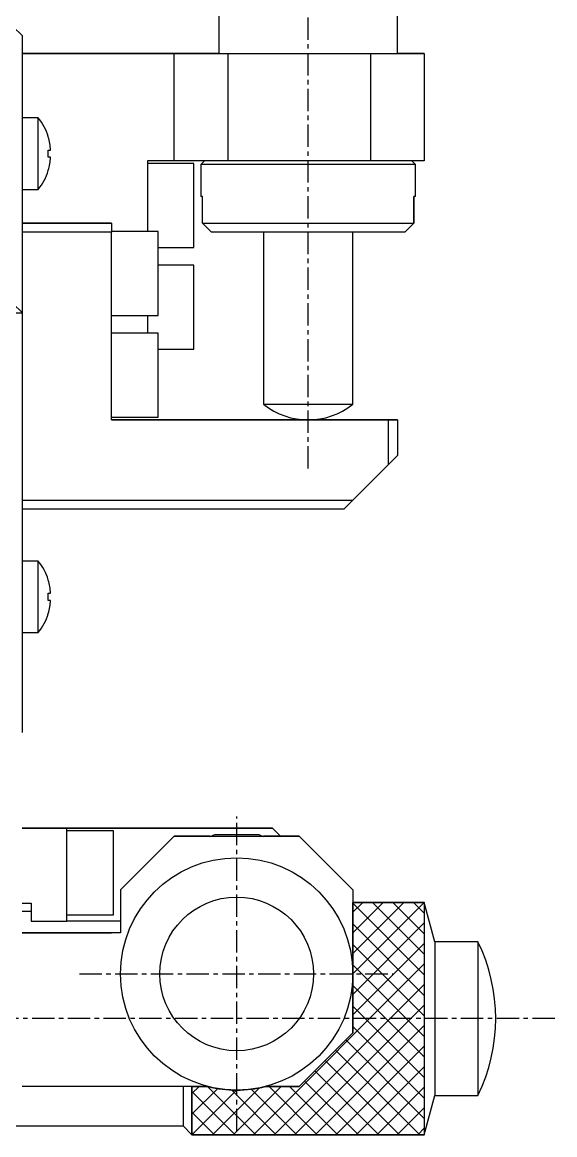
# Model space of a CAD drawing. Extents: x 93 to 329, y 82 to 330.
# Drawn here: x 177.7 to 207.5, y 226.8 to 289 of the extents above; entities that cross this region are included whole.
import ezdxf

# ---------------------------------------------------------------- set-up
doc = ezdxf.new("R2010")
doc.units = 0
doc.linetypes.add('CENTER', pattern=[2, 1.25, -0.25, 0.25, -0.25])
doc.layers.get('0').update_dxf_attribs({"linetype": 'CONTINUOUS'})
doc.layers.add('CENTER', color=1, linetype='CENTER')

msp = doc.modelspace()

# ---------------------------------------------------------------- linework, layer by layer
at = {"color": 7, "linetype": 'CONTINUOUS'}
for p, q in [((188.745, 295.516), (188.745, 287.266)), ((198.745, 287.266), (198.745, 295.516)), ((177.745, 288.267), (177.245, 288.767)), ((177.745, 288.267), (177.745, 272.767)), ((186.245, 287.267), (177.745, 287.267)), ((177.745, 287.267), (186.245, 287.267)), ((186.245, 281.267), (186.245, 287.267)), ((186.245, 287.267), (189.245, 287.266)), ((188.745, 287.266), (186.245, 287.267)), ((189.245, 287.266), (189.245, 281.266)), ((189.245, 287.266), (197.245, 287.266)), ((197.245, 281.266), (197.245, 287.266)), ((197.245, 287.266), (200.245, 287.266)), ((200.245, 287.266), (198.745, 287.266)), ((200.245, 287.266), (200.245, 281.266)), ((178.643, 283.667), (177.745, 283.667)), ((178.643, 279.667), (178.643, 283.667)), ((179.2, 282.595), (179.2, 282.617)), ((179.2, 281.467), (179.2, 281.867)), ((179.2, 281.867), (179.332, 281.867)), ((179.332, 281.467), (179.2, 281.467)), ((184.745, 281.267), (184.745, 277.317)), ((186.245, 281.267), (184.745, 281.267)), ((187.345, 281.116), (184.745, 281.117)), ((189.245, 281.266), (186.245, 281.267)), ((187.345, 276.416), (187.345, 281.116)), ((187.945, 281.266), (187.745, 281.066)), ((199.745, 281.066), (187.745, 281.066)), ((187.745, 281.066), (187.745, 279.266)), ((197.245, 281.266), (189.245, 281.266)), ((200.245, 281.266), (197.245, 281.266)), ((199.745, 281.066), (199.545, 281.266)), ((199.745, 279.266), (199.745, 281.066)), ((179.2, 280.717), (179.2, 280.738)), ((177.745, 279.667), (178.643, 279.667)), ((187.829, 279.266), (187.745, 279.266)), ((187.829, 279.266), (187.745, 279.266)), ((187.829, 277.766), (187.829, 279.266)), ((199.661, 279.266), (199.661, 277.766)), ((199.661, 277.766), (199.661, 279.266)), ((199.745, 279.266), (199.661, 279.266)), ((199.745, 279.266), (199.661, 279.266)), ((177.745, 277.767), (182.745, 277.767)), ((178.245, 277.767), (177.745, 277.767)), ((182.745, 277.767), (178.245, 277.767)), ((182.745, 277.767), (182.745, 277.267)), ((187.829, 277.766), (199.661, 277.766)), ((188.337, 277.266), (187.829, 277.766)), ((199.661, 277.766), (199.153, 277.266)), ((182.745, 277.267), (177.745, 277.267)), ((185.345, 277.317), (182.745, 277.317)), ((182.745, 266.767), (182.745, 277.267)), ((185.345, 272.617), (185.345, 277.317)), ((199.153, 277.266), (188.337, 277.266)), ((189.101, 277.266), (188.337, 277.266)), ((191.245, 277.266), (191.245, 267.644)), ((196.245, 267.644), (196.245, 277.266)), ((199.153, 277.266), (198.389, 277.266)), ((185.345, 276.417), (187.345, 276.416)), ((187.345, 275.416), (185.345, 275.417)), ((187.345, 270.716), (187.345, 275.416)), ((169.745, 272.75), (177.745, 272.75)), ((177.245, 273.267), (177.745, 272.767)), ((177.745, 272.767), (177.245, 273.267)), ((177.745, 272.767), (177.745, 272.75)), ((177.745, 272.75), (177.745, 271.767)), ((182.745, 272.617), (185.345, 272.617)), ((184.745, 272.617), (184.745, 271.617)), ((177.745, 271.767), (177.745, 270.767)), ((185.345, 271.617), (182.745, 271.617)), ((185.345, 266.917), (185.345, 271.617)), ((177.745, 270.767), (177.745, 270.567)), ((177.745, 270.567), (177.745, 267.767)), ((185.345, 270.717), (187.345, 270.716)), ((177.745, 267.767), (177.745, 264.867)), ((191.245, 267.644), (196.245, 267.644)), ((182.745, 266.917), (185.345, 266.917)), ((182.745, 266.767), (193.745, 266.766)), ((198.245, 266.766), (182.745, 266.767)), ((193.745, 266.766), (198.245, 266.766)), ((198.245, 266.766), (198.745, 266.766)), ((198.745, 266.766), (198.245, 266.766)), ((198.245, 264.266), (198.245, 266.766)), ((198.745, 266.766), (198.745, 264.766)), ((177.745, 264.867), (177.745, 262.267)), ((198.745, 264.766), (198.245, 264.266)), ((196.245, 262.266), (198.245, 264.266)), ((177.745, 262.267), (196.245, 262.266)), ((177.745, 262.267), (177.745, 257.867)), ((196.245, 262.266), (195.745, 261.766)), ((195.745, 261.766), (177.745, 261.767)), ((178.643, 258.867), (177.745, 258.867)), ((178.643, 254.867), (178.643, 258.867)), ((177.745, 257.867), (177.745, 255.867)), ((179.2, 257.795), (179.2, 257.817)), ((179.2, 256.667), (179.2, 257.067)), ((179.2, 257.067), (179.332, 257.067)), ((179.332, 256.667), (179.2, 256.667)), ((177.745, 255.867), (177.744, 249.267)), ((179.2, 255.917), (179.2, 255.938)), ((177.745, 254.867), (178.643, 254.867)), ((180.244, 243.917), (177.744, 243.917)), ((177.744, 243.917), (180.244, 243.917)), ((191.744, 243.916), (180.244, 243.917)), ((180.244, 243.917), (191.744, 243.916)), ((180.244, 238.717), (180.244, 243.917)), ((182.844, 243.767), (180.244, 243.767)), ((182.844, 239.067), (182.844, 243.767)), ((183.244, 240.467), (186.244, 243.467)), ((186.244, 243.467), (183.244, 240.467)), ((186.244, 243.467), (193.244, 243.466)), ((188.244, 243.466), (186.244, 243.467)), ((188.494, 243.554), (188.244, 243.429)), ((190.994, 243.554), (188.494, 243.554)), ((191.244, 243.429), (190.994, 243.554)), ((193.244, 243.466), (191.244, 243.466)), ((191.744, 243.916), (192.194, 243.466)), ((192.194, 243.466), (191.744, 243.916)), ((193.244, 243.466), (196.244, 240.466)), ((196.244, 240.466), (193.244, 243.466)), ((183.244, 240.467), (183.244, 238.067)), ((196.244, 240.466), (196.244, 235.766)), ((177.744, 239.717), (178.244, 239.717)), ((178.244, 239.717), (178.244, 238.717)), ((196.244, 232.466), (196.244, 239.766)), ((196.244, 239.766), (200.244, 239.766)), ((200.834, 237.566), (200.244, 239.766)), ((200.244, 239.766), (200.244, 226.766)), ((178.244, 239.267), (177.744, 239.267)), ((180.244, 239.067), (182.844, 239.067)), ((178.244, 238.717), (180.244, 238.717)), ((183.244, 238.717), (180.244, 238.717)), ((183.244, 238.067), (177.744, 238.067)), ((177.744, 238.067), (182.744, 238.067)), ((183.244, 238.067), (182.744, 238.067)), ((203.244, 237.566), (200.834, 237.566)), ((200.834, 237.566), (200.834, 233.361)), ((203.244, 237.566), (203.244, 233.361)), ((200.244, 233.41), (200.244, 226.766)), ((200.834, 233.361), (200.834, 228.966)), ((203.244, 233.361), (203.244, 228.966)), ((193.244, 229.466), (196.244, 232.466)), ((186.744, 229.466), (186.744, 227.266)), ((187.244, 226.766), (187.244, 229.466)), ((187.244, 229.466), (188.144, 229.466)), ((191.344, 229.466), (193.244, 229.466)), ((200.244, 226.766), (200.834, 228.966)), ((200.834, 228.966), (203.244, 228.966)), ((176.994, 227.267), (186.744, 227.266)), ((186.744, 227.266), (187.244, 226.766)), ((200.244, 226.766), (187.244, 226.766))]:
    msp.add_line(p, q, dxfattribs=at)
at = {"color": 9, "linetype": 'CONTINUOUS'}
for p, q in [((200.244, 239.766), (196.244, 239.766)), ((200.244, 239.766), (200.244, 233.41)), ((196.244, 235.766), (196.244, 232.466)), ((193.244, 229.466), (196.244, 232.466)), ((188.144, 229.466), (177.744, 229.467)), ((187.244, 229.466), (187.244, 226.766)), ((193.244, 229.466), (191.344, 229.466)), ((187.244, 226.766), (200.244, 226.766))]:
    msp.add_line(p, q, dxfattribs=at)
at = {"color": 3, "linetype": 'CONTINUOUS'}
for p, q in [((196.244, 239.215), (196.795, 239.766)), ((196.244, 238.066), (197.944, 239.766)), ((196.244, 236.917), (199.094, 239.766)), ((196.244, 235.768), (200.243, 239.766)), ((200.244, 235.716), (196.244, 239.716)), ((200.244, 236.865), (197.343, 239.766)), ((200.244, 238.014), (198.492, 239.766)), ((200.244, 239.163), (199.641, 239.766)), ((196.244, 234.619), (200.244, 238.619)), ((200.244, 234.567), (196.244, 238.567)), ((196.244, 233.47), (200.244, 237.47)), ((200.244, 233.418), (196.244, 237.418)), ((190.69, 226.766), (200.244, 236.321)), ((200.244, 232.269), (196.244, 236.269)), ((191.839, 226.766), (200.244, 235.172)), ((200.244, 231.12), (196.244, 235.119)), ((192.988, 226.766), (200.244, 234.023)), ((200.244, 229.971), (196.244, 233.97)), ((194.137, 226.766), (200.244, 232.873)), ((200.244, 228.821), (196.244, 232.821)), ((195.286, 226.766), (200.244, 231.724)), ((200.244, 227.672), (195.847, 232.069)), ((200.001, 226.766), (195.273, 231.495)), ((197.703, 226.766), (194.124, 230.346)), ((198.852, 226.766), (194.698, 230.92)), ((196.435, 226.766), (200.244, 230.575)), ((196.554, 226.766), (193.549, 229.771)), ((187.244, 229.066), (187.645, 229.466)), ((187.244, 227.917), (188.684, 229.356)), ((187.244, 226.768), (189.743, 229.266)), ((189.659, 226.766), (187.244, 229.182)), ((190.809, 226.766), (188.108, 229.466)), ((188.392, 226.766), (191.02, 229.395)), ((191.958, 226.766), (189.448, 229.276)), ((189.541, 226.766), (192.241, 229.466)), ((193.107, 226.766), (190.556, 229.317)), ((194.256, 226.766), (191.556, 229.466)), ((195.405, 226.766), (192.705, 229.466)), ((197.584, 226.766), (200.244, 229.426)), ((188.51, 226.766), (187.244, 228.033)), ((198.733, 226.766), (200.244, 228.277)), ((187.361, 226.766), (187.244, 226.884)), ((199.882, 226.766), (200.244, 227.128))]:
    msp.add_line(p, q, dxfattribs=at)
at = {"color": 9, "linetype": 'CONTINUOUS'}
msp.add_circle((189.744, 235.766), 6.5, dxfattribs=at)
at = {"color": 7, "linetype": 'CONTINUOUS'}
msp.add_circle((189.744, 235.766), 4.3, dxfattribs=at)
for centre, radius, start, end in [((176.145, 281.667), 3.2, 17.26892, 38.6811), ((176.145, 281.667), 3.194, 3.58926, 16.90417), ((176.145, 281.667), 3.194, 343.09365, 356.40856), ((176.145, 281.667), 3.2, 321.31672, 342.72891), ((193.745, 270.766), 4, 231.3168, 308.68102), ((176.145, 256.867), 3.2, 17.26892, 38.6811), ((176.145, 256.867), 3.194, 3.58926, 16.90417), ((176.145, 256.867), 3.194, 343.09365, 356.40856), ((176.145, 256.867), 3.2, 321.31672, 342.72891), ((194.499, 233.266), 9.745, 333.81511, 26.1827), ((189.744, 235.766), 6.5, 255.74888, 284.24894)]:
    msp.add_arc(centre, radius, start, end, dxfattribs=at)
at = {"layer": 'CENTER', "color": 1, "linetype": 'CENTER'}
for p, q in [((193.745, 264.041), (193.746, 329.741)), ((189.744, 226.966), (189.744, 244.566)), ((180.944, 235.766), (198.544, 235.766)), ((207.544, 233.266), (172.944, 233.267))]:
    msp.add_line(p, q, dxfattribs=at)

doc.saveas('drawing.dxf')
